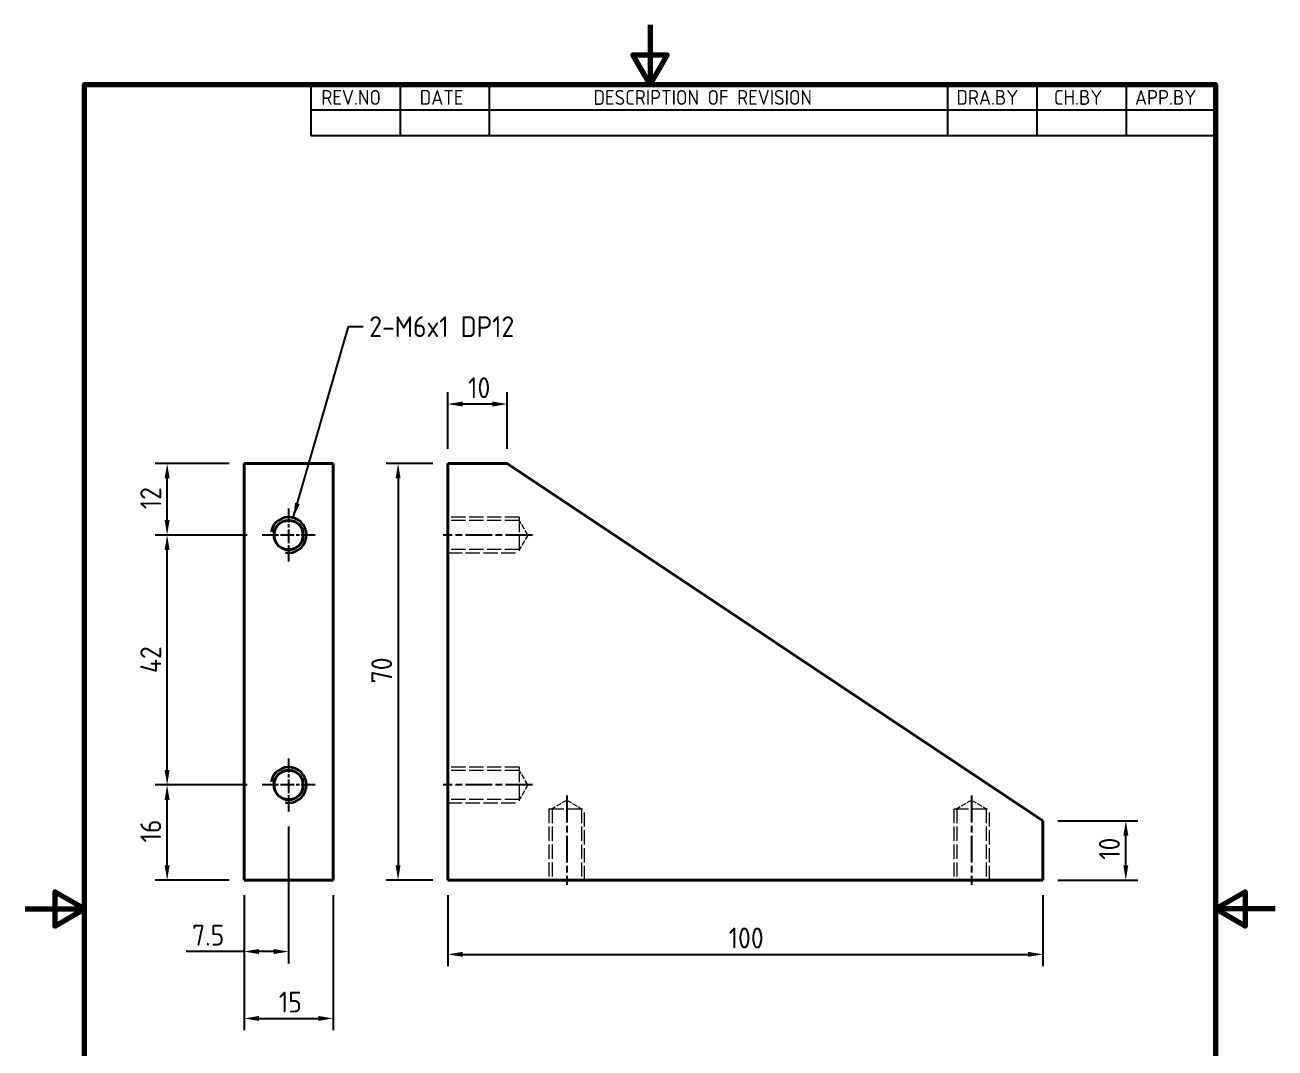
# Model space of a CAD drawing. Header units: millimetres. Extents: x 0 to 210, y 0 to 297.
# Drawn here: x 0 to 210, y 125.1 to 297 of the extents above; entities that cross this region are included whole.
import ezdxf

# ---------------------------------------------------------------- set-up
doc = ezdxf.new("R2010")
doc.units = ezdxf.units.MM
doc.linetypes.add('CHAIN', pattern=[0.35429999999999995, 0.2362, -0.0295, 0.0591, -0.0295])
doc.linetypes.add('DASHED', pattern=[0.2067, 0.1654, -0.0413])
doc.layers.get('0').update_dxf_attribs({"color": 3, "lineweight": 25})
for name, color, linetype, lineweight in [('가려진 것(ISO)', 2, 'DASHED', 18), ('가시적인 것(ISO)', 3, 'Continuous', 40), ('가시적인 좁은 것(ISO)', 3, 'Continuous', 35), ('경계(ISO)', 7, 'Continuous', 70), ('기호(ISO)', 5, 'Continuous', 25), ('중심 표식(ISO)', 1, 'Continuous', 25), ('중심선(ISO)', 1, 'Continuous', 25), ('치수(ISO)', 7, 'Continuous', 25)]:
    doc.layers.add(name, color=color, linetype=linetype, lineweight=lineweight)
doc.styles.add('ISO Proportiona M2B', font='isocp.shx')
doc.styles.add('치수 텍스트_PSTEK_POSCO', font='isocp.shx')
doc.dimstyles.new('치수_PSTEK_POSCO', dxfattribs={"dimtxt": 3.5, "dimasz": 2.5, "dimexe": 2, "dimexo": 2.5, "dimgap": 1, "dimtad": 1, "dimrnd": 1e-08, "dimdsep": 46, "dimtxsty": '치수 텍스트_PSTEK_POSCO', "dimcen": 0.09, "dimdle": 10, "dimclrd": 7, "dimclre": 7, "dimclrt": 2, "dimadec": 1, "dimazin": 2, "dimtfac": 1, "dimtmove": 0, "dimatfit": 3, "dimfxl": 0, "dimtolj": 1, "dimlwd": -1, "dimlwe": -1, "dimarcsym": 0})
doc.dimstyles.new('치수_PSTEK_POSCO$7', dxfattribs={"dimtxt": 3.5, "dimasz": 2.5, "dimexe": 2, "dimexo": 2.5, "dimgap": 1, "dimtad": 1, "dimrnd": 1e-08, "dimdsep": 46, "dimtxsty": '치수 텍스트_PSTEK_POSCO', "dimcen": 0.09, "dimdle": 10, "dimclrd": 7, "dimclre": 7, "dimclrt": 2, "dimadec": 1, "dimazin": 2, "dimtfac": 1, "dimtmove": 0, "dimatfit": 3, "dimfxl": 0, "dimtolj": 1, "dimlwd": -1, "dimlwe": -1, "dimarcsym": 0})

# ---------------------------------------------------------------- blocks, each defined once
blk = doc.blocks.new('경계 Default Border')
at = {"layer": '경계(ISO)', "flags": 128}
for points in [[(105, 297.0000076293945), (105, 287.0000076293945), (102.1132469177246, 292.0000076293945), (107.8867530822754, 292.0000076293945), (105, 287.0000076293945)], [(10, 10), (10, 287.0000076293945), (200, 287.0000076293945), (200, 10), (10, 10)], [(0, 148.5000038146973), (10, 148.5000038146973), (5, 151.3867473602295), (5, 145.6132507324219), (10, 148.5000038146973)], [(210, 148.5000038146973), (200, 148.5000038146973), (205, 151.3867473602295), (205, 145.6132507324219), (200, 148.5000038146973)]]:
    blk.add_lwpolyline(points, dxfattribs=at)
blk = doc.blocks.new('리비전 내역')
at = {"layer": '기호(ISO)'}
for p, q in [((48.00000000000001, 287.0000076293945), (200, 287.0000076293945)), ((48.00000000000001, 287.0000076293945), (48.00000000000001, 282.7200076293945)), ((63.00000000000001, 287.0000076293945), (63.00000000000001, 282.7200076293945)), ((78, 287.0000076293945), (78, 282.7200076293945)), ((155, 287.0000076293945), (155, 282.7200076293945)), ((170, 287.0000076293945), (170, 282.7200076293945)), ((185, 287.0000076293945), (185, 282.7200076293945)), ((200, 287.0000076293945), (200, 282.7200076293945)), ((48.00000000000001, 282.7200076293945), (200, 282.7200076293945)), ((48.00000000000001, 282.7200076293945), (48.00000000000001, 278.4400076293945)), ((63.00000000000001, 282.7200076293945), (63.00000000000001, 278.4400076293945)), ((78, 282.7200076293945), (78, 278.4400076293945)), ((155, 282.7200076293945), (155, 278.4400076293945)), ((170, 282.7200076293945), (170, 278.4400076293945)), ((185, 282.7200076293945), (185, 278.4400076293945)), ((200, 282.7200076293945), (200, 278.4400076293945)), ((48.00000000000001, 278.4400076293945), (200, 278.4400076293945))]:
    blk.add_line(p, q, dxfattribs=at)
at = {"layer": '기호(ISO)', "color": 2, "char_height": 2.5, "attachment_point": 7, "style": 'ISO Proportiona M2B'}
for s, insert in [('REV.NO', (49.7871163682308, 283.5831900503393)), ('DATE', (66.31423177283666, 283.5831900503393)), ('DESCRIPTION OF REVISION', (95.50702043336295, 283.5831900503393)), ('DRA.BY', (156.4757339553203, 283.5831900503393)), ('CH.BY', (172.8642915086116, 283.5831900503393)), ('APP.BY', (186.4777339604403, 283.5831900503393))]:
    blk.add_mtext(s, dxfattribs=dict(at, insert=insert))
blk = doc.blocks.new('*D22')
at = {"layer": 'Defpoints', "color": 0, "transparency": 16777216}
for p in [(23.87703356341667, 223.316297048365), (36.79368957728123, 223.316297048365), (39.83518957728123, 211.316297048365)]:
    blk.add_point(p, dxfattribs=at)
at = {"layer": '치수(ISO)', "color": 7, "transparency": 16777216}
for p, q in [((34.29368957728123, 223.316297048365), (21.87703356341667, 223.316297048365)), ((23.87703356341666, 213.816297048365), (23.87703356341667, 220.816297048365)), ((37.33518957728123, 211.316297048365), (21.87703356341666, 211.316297048365))]:
    blk.add_line(p, q, dxfattribs=at)
for points in [[(23.46036689675, 220.816297048365), (24.29370023008333, 220.816297048365), (23.87703356341667, 223.316297048365)], [(23.46036689675, 213.816297048365), (24.29370023008333, 213.816297048365), (23.87703356341666, 211.316297048365)]]:
    blk.add_solid(points, dxfattribs=at)
at = {"layer": '치수(ISO)', "color": 2, "transparency": 16777216, "insert": (21.12668907522766, 215.6461937019083), "char_height": 3.5, "attachment_point": 4, "rotation": 90, "style": '치수 텍스트_PSTEK_POSCO'}
blk.add_mtext('\\A1;12', dxfattribs=at)
blk = doc.blocks.new('*D23')
at = {"layer": 'Defpoints', "color": 0, "transparency": 16777216}
for p in [(23.87703356341667, 211.316297048365), (39.83518957728123, 211.316297048365), (39.83518957728123, 169.3162970483649)]:
    blk.add_point(p, dxfattribs=at)
at = {"layer": '치수(ISO)', "color": 7, "transparency": 16777216}
for p, q in [((37.33518957728123, 211.316297048365), (21.87703356341667, 211.316297048365)), ((23.87703356341666, 171.8162970483649), (23.87703356341667, 208.816297048365)), ((37.33518957728123, 169.3162970483649), (21.87703356341666, 169.3162970483649))]:
    blk.add_line(p, q, dxfattribs=at)
for points in [[(23.46036689675, 208.816297048365), (24.29370023008333, 208.816297048365), (23.87703356341667, 211.316297048365)], [(23.46036689674999, 171.8162970483649), (24.29370023008333, 171.8162970483649), (23.87703356341666, 169.3162970483649)]]:
    blk.add_solid(points, dxfattribs=at)
at = {"layer": '치수(ISO)', "color": 2, "transparency": 16777216, "insert": (21.12668907522766, 188.1211937019083), "char_height": 3.5, "attachment_point": 4, "rotation": 90, "style": '치수 텍스트_PSTEK_POSCO'}
blk.add_mtext('\\A1;42', dxfattribs=at)
blk = doc.blocks.new('*D24')
at = {"layer": 'Defpoints', "color": 0, "transparency": 16777216}
for p in [(23.87703356341666, 169.3162970483649), (39.83518957728123, 169.3162970483649), (36.79368957728123, 153.316297048365)]:
    blk.add_point(p, dxfattribs=at)
at = {"layer": '치수(ISO)', "color": 7, "transparency": 16777216}
for p, q in [((37.33518957728123, 169.3162970483649), (21.87703356341666, 169.3162970483649)), ((23.87703356341666, 155.816297048365), (23.87703356341666, 166.8162970483649)), ((34.29368957728123, 153.316297048365), (21.87703356341666, 153.316297048365))]:
    blk.add_line(p, q, dxfattribs=at)
for points in [[(23.46036689674999, 166.8162970483649), (24.29370023008332, 166.8162970483649), (23.87703356341666, 169.3162970483649)], [(23.46036689674999, 155.816297048365), (24.29370023008332, 155.816297048365), (23.87703356341666, 153.316297048365)]]:
    blk.add_solid(points, dxfattribs=at)
at = {"layer": '치수(ISO)', "color": 2, "transparency": 16777216, "insert": (21.12703356341663, 159.6544860247429), "char_height": 3.5, "attachment_point": 4, "rotation": 90, "style": '치수 텍스트_PSTEK_POSCO'}
blk.add_mtext('\\A1;16', dxfattribs=at)
blk = doc.blocks.new('*D28')
at = {"layer": 'Defpoints', "color": 0, "transparency": 16777216}
for p in [(44.29368957728123, 164.8577970483649), (36.79368957728123, 153.316297048365), (44.29368957728123, 141.3297108528717)]:
    blk.add_point(p, dxfattribs=at)
at = {"layer": '치수(ISO)', "color": 7, "transparency": 16777216}
for p, q in [((44.29368957728123, 162.3577970483649), (44.29368957728123, 139.3297108528717)), ((36.79368957728123, 150.816297048365), (36.79368957728123, 139.3297108528717)), ((36.79368957728123, 141.3297108528717), (27.06470706658499, 141.3297108528717)), ((41.79368957728123, 141.3297108528717), (39.29368957728123, 141.3297108528717))]:
    blk.add_line(p, q, dxfattribs=at)
for points in [[(39.29368957728123, 141.7463775195384), (39.29368957728123, 140.9130441862051), (36.79368957728123, 141.3297108528717)], [(41.79368957728123, 141.7463775195384), (41.79368957728123, 140.9130441862051), (44.29368957728123, 141.3297108528717)]]:
    blk.add_solid(points, dxfattribs=at)
at = {"layer": '치수(ISO)', "color": 2, "transparency": 16777216, "insert": (28.064707066585, 144.0797108528717), "char_height": 3.5, "attachment_point": 4, "style": '치수 텍스트_PSTEK_POSCO'}
blk.add_mtext('\\A1;7.5', dxfattribs=at)
blk = doc.blocks.new('*D29')
at = {"layer": 'Defpoints', "color": 0, "transparency": 16777216}
for p in [(36.79368957728123, 153.316297048365), (51.79368957728123, 153.316297048365), (51.79368957728123, 130.1005739917869)]:
    blk.add_point(p, dxfattribs=at)
at = {"layer": '치수(ISO)', "color": 7, "transparency": 16777216}
for p, q in [((36.79368957728123, 150.816297048365), (36.79368957728123, 128.1005739917869)), ((51.79368957728123, 150.816297048365), (51.79368957728123, 128.1005739917869)), ((39.29368957728123, 130.1005739917869), (49.29368957728123, 130.1005739917869))]:
    blk.add_line(p, q, dxfattribs=at)
for points in [[(39.29368957728123, 130.5172406584536), (39.29368957728123, 129.6839073251203), (36.79368957728123, 130.1005739917869)], [(49.29368957728123, 130.5172406584536), (49.29368957728123, 129.6839073251203), (51.79368957728123, 130.1005739917869)]]:
    blk.add_solid(points, dxfattribs=at)
at = {"layer": '치수(ISO)', "color": 2, "transparency": 16777216, "insert": (42.64620220386593, 132.8505739917869), "char_height": 3.5, "attachment_point": 4, "style": '치수 텍스트_PSTEK_POSCO'}
blk.add_mtext('\\A1;15', dxfattribs=at)
blk = doc.blocks.new('*D30')
at = {"layer": 'Defpoints', "color": 0, "transparency": 16777216}
for p in [(71.0167426860256, 223.316297048365), (62.67974952794662, 153.316297048365), (71.0167426860256, 153.316297048365)]:
    blk.add_point(p, dxfattribs=at)
at = {"layer": '치수(ISO)', "color": 7, "transparency": 16777216}
for p, q in [((68.5167426860256, 223.316297048365), (60.67974952794663, 223.316297048365)), ((62.67974952794663, 220.816297048365), (62.67974952794662, 155.816297048365)), ((68.5167426860256, 153.316297048365), (60.67974952794662, 153.316297048365))]:
    blk.add_line(p, q, dxfattribs=at)
for points in [[(62.26308286127997, 220.816297048365), (63.0964161946133, 220.816297048365), (62.67974952794663, 223.316297048365)], [(62.26308286127995, 155.816297048365), (63.09641619461328, 155.816297048365), (62.67974952794662, 153.316297048365)]]:
    blk.add_solid(points, dxfattribs=at)
at = {"layer": '치수(ISO)', "color": 2, "transparency": 16777216, "insert": (59.9297495279466, 186.3899190956091), "char_height": 3.5, "attachment_point": 4, "rotation": 90, "style": '치수 텍스트_PSTEK_POSCO'}
blk.add_mtext('\\A1;70', dxfattribs=at)
blk = doc.blocks.new('*D33')
at = {"layer": 'Defpoints', "color": 0, "transparency": 16777216}
for p in [(71.0167426860256, 153.316297048365), (171.0167426860256, 153.316297048365), (171.0167426860256, 140.864077444568)]:
    blk.add_point(p, dxfattribs=at)
at = {"layer": '치수(ISO)', "color": 7, "transparency": 16777216}
for p, q in [((71.0167426860256, 150.816297048365), (71.0167426860256, 138.864077444568)), ((171.0167426860256, 150.816297048365), (171.0167426860256, 138.864077444568)), ((73.5167426860256, 140.864077444568), (168.5167426860256, 140.864077444568))]:
    blk.add_line(p, q, dxfattribs=at)
for points in [[(73.5167426860256, 141.2807441112347), (73.5167426860256, 140.4474107779014), (71.0167426860256, 140.864077444568)], [(168.5167426860256, 141.2807441112347), (168.5167426860256, 140.4474107779014), (171.0167426860256, 140.864077444568)]]:
    blk.add_solid(points, dxfattribs=at)
at = {"layer": '치수(ISO)', "color": 2, "transparency": 16777216, "insert": (118.2153647332697, 143.614077444568), "char_height": 3.5, "attachment_point": 4, "style": '치수 텍스트_PSTEK_POSCO'}
blk.add_mtext('\\A1;100', dxfattribs=at)
blk = doc.blocks.new('*D34')
at = {"layer": 'Defpoints', "color": 0, "transparency": 16777216}
for p in [(71.0167426860256, 233.316297048365), (71.0167426860256, 223.316297048365), (81.0167426860256, 223.316297048365)]:
    blk.add_point(p, dxfattribs=at)
at = {"layer": '치수(ISO)', "color": 7, "transparency": 16777216}
for p, q in [((71.0167426860256, 225.816297048365), (71.0167426860256, 235.316297048365)), ((81.0167426860256, 225.816297048365), (81.0167426860256, 235.316297048365)), ((78.5167426860256, 233.316297048365), (73.5167426860256, 233.316297048365))]:
    blk.add_line(p, q, dxfattribs=at)
for points in [[(73.5167426860256, 233.7329637150316), (73.5167426860256, 232.8996303816983), (71.0167426860256, 233.316297048365)], [(78.5167426860256, 233.7329637150316), (78.5167426860256, 232.8996303816983), (81.0167426860256, 233.316297048365)]]:
    blk.add_solid(points, dxfattribs=at)
at = {"layer": '치수(ISO)', "color": 2, "transparency": 16777216, "insert": (74.44036473326969, 236.066297048365), "char_height": 3.5, "attachment_point": 4, "style": '치수 텍스트_PSTEK_POSCO'}
blk.add_mtext('\\A1;10', dxfattribs=at)
blk = doc.blocks.new('*D35')
at = {"layer": 'Defpoints', "color": 0, "transparency": 16777216}
for p in [(171.0167426860256, 163.316297048365), (184.936644797361, 163.316297048365), (171.0167426860256, 153.316297048365)]:
    blk.add_point(p, dxfattribs=at)
at = {"layer": '치수(ISO)', "color": 7, "transparency": 16777216}
for p, q in [((173.5167426860256, 163.316297048365), (186.936644797361, 163.316297048365)), ((184.936644797361, 155.816297048365), (184.936644797361, 160.816297048365)), ((173.5167426860256, 153.316297048365), (186.936644797361, 153.316297048365))]:
    blk.add_line(p, q, dxfattribs=at)
for points in [[(184.5199781306944, 160.816297048365), (185.3533114640277, 160.816297048365), (184.936644797361, 163.316297048365)], [(184.5199781306944, 155.816297048365), (185.3533114640277, 155.816297048365), (184.936644797361, 153.316297048365)]]:
    blk.add_solid(points, dxfattribs=at)
at = {"layer": '치수(ISO)', "color": 2, "transparency": 16777216, "insert": (182.186644797361, 156.7399190956091), "char_height": 3.5, "attachment_point": 4, "rotation": 90, "style": '치수 텍스트_PSTEK_POSCO'}
blk.add_mtext('\\A1;10', dxfattribs=at)

msp = doc.modelspace()

# ---------------------------------------------------------------- linework, layer by layer
at = {"layer": '가려진 것(ISO)', "ltscale": 14.5137882232666}
for p, q in [((83.01674268602561, 214.316297048365), (71.0167426860256, 214.316297048365)), ((83.01674268602561, 213.774797048365), (71.0167426860256, 213.774797048365)), ((83.01674268602561, 208.8577970483649), (71.0167426860256, 208.8577970483649)), ((71.0167426860256, 208.316297048365), (83.01674268602561, 208.316297048365)), ((83.01674268602561, 172.3162970483649), (71.0167426860256, 172.3162970483649)), ((83.01674268602561, 171.7747970483649), (71.0167426860256, 171.7747970483649)), ((83.01674268602561, 166.8577970483649), (71.0167426860256, 166.8577970483649)), ((71.0167426860256, 166.316297048365), (83.01674268602561, 166.316297048365)), ((88.0167426860256, 165.3162970483649), (88.0167426860256, 153.316297048365)), ((88.55824268602561, 165.3162970483649), (88.55824268602561, 153.316297048365)), ((93.47524268602558, 165.3162970483649), (93.47524268602558, 153.316297048365)), ((94.0167426860256, 153.316297048365), (94.0167426860256, 165.3162970483649)), ((156.0167426860256, 165.3162970483649), (156.0167426860256, 153.316297048365)), ((156.5582426860256, 165.3162970483649), (156.5582426860256, 153.316297048365)), ((161.4752426860256, 165.3162970483649), (161.4752426860256, 153.316297048365)), ((162.0167426860256, 153.316297048365), (162.0167426860256, 165.3162970483649))]:
    msp.add_line(p, q, dxfattribs=at)
at = {"layer": '가려진 것(ISO)', "ltscale": 15.19880294799805}
for p, q in [((83.01674268602561, 214.316297048365), (83.01674268602561, 208.316297048365)), ((83.01674268602561, 172.316297048365), (83.01674268602561, 166.316297048365)), ((88.01674268602561, 165.3162970483649), (94.0167426860256, 165.3162970483649)), ((156.0167426860256, 165.3162970483649), (162.0167426860256, 165.3162970483649))]:
    msp.add_line(p, q, dxfattribs=at)
at = {"layer": '가려진 것(ISO)', "ltscale": 5.462890148162842}
for p, q in [((84.49395851790486, 211.316297048365), (83.01674268602561, 213.774797048365)), ((84.49395851790486, 211.316297048365), (83.01674268602561, 208.8577970483649)), ((84.49395851790486, 169.316297048365), (83.01674268602561, 171.7747970483649)), ((84.49395851790486, 169.316297048365), (83.01674268602561, 166.8577970483649)), ((91.0167426860256, 166.7935128802442), (88.55824268602561, 165.3162970483649)), ((91.0167426860256, 166.7935128802442), (93.47524268602558, 165.3162970483649)), ((159.0167426860256, 166.7935128802442), (156.5582426860256, 165.3162970483649)), ((159.0167426860256, 166.7935128802442), (161.4752426860256, 165.3162970483649))]:
    msp.add_line(p, q, dxfattribs=at)
at = {"layer": '가시적인 것(ISO)'}
for p, q in [((36.79368957728123, 153.316297048365), (36.79368957728123, 223.316297048365)), ((51.79368957728123, 223.316297048365), (36.79368957728123, 223.316297048365)), ((51.79368957728123, 223.316297048365), (51.79368957728123, 153.316297048365)), ((81.0167426860256, 223.316297048365), (71.0167426860256, 223.316297048365)), ((71.0167426860256, 223.316297048365), (71.0167426860256, 153.316297048365)), ((171.0167426860256, 163.316297048365), (81.0167426860256, 223.316297048365)), ((171.0167426860256, 153.316297048365), (171.0167426860256, 163.316297048365)), ((36.79368957728123, 153.316297048365), (51.79368957728123, 153.316297048365)), ((71.0167426860256, 153.316297048365), (171.0167426860256, 153.316297048365))]:
    msp.add_line(p, q, dxfattribs=at)
for centre in [(44.29368957728123, 211.316297048365), (44.29368957728123, 169.316297048365)]:
    msp.add_circle(centre, 2.4585, dxfattribs=at)
at = {"layer": '가시적인 좁은 것(ISO)'}
for centre, radius, start in [((44.29368957728122, 211.316297048365), 2.999999999999996, 260.0000000000022), ((44.29368957728123, 169.316297048365), 2.999999999999989, 260.0000000000018)]:
    msp.add_arc(centre, radius, start, 169.9999999999512, dxfattribs=at)
at = {"layer": '중심 표식(ISO)', "linetype": 'CHAIN', "ltscale": 9.908536911010742}
for p, q in [((44.29368957728123, 215.7747970483649), (44.29368957728123, 206.8577970483649)), ((48.75218957728123, 211.316297048365), (39.83518957728123, 211.316297048365)), ((44.29368957728123, 173.7747970483649), (44.29368957728123, 164.8577970483649)), ((48.75218957728123, 169.3162970483649), (39.83518957728123, 169.3162970483649))]:
    msp.add_line(p, q, dxfattribs=at)
at = {"layer": '중심선(ISO)', "linetype": 'CHAIN', "ltscale": 19.05165100097656}
for p, q in [((85.24395851790486, 211.316297048365), (70.2667426860256, 211.316297048365)), ((85.24395851790486, 169.3162970483649), (70.2667426860256, 169.3162970483649)), ((91.0167426860256, 167.5435128802442), (91.0167426860256, 152.566297048365)), ((159.0167426860256, 167.5435128802442), (159.0167426860256, 152.566297048365))]:
    msp.add_line(p, q, dxfattribs=at)

# ---------------------------------------------------------------- block references
msp.add_blockref('경계 Default Border', (0, 0))
at = {"layer": '기호(ISO)'}
msp.add_blockref('리비전 내역', (0, 0), dxfattribs=at)

# ---------------------------------------------------------------- texts
at = {"layer": '기호(ISO)', "color": 2, "insert": (57.83072271007995, 246.3214842628196), "char_height": 3.499999940395355, "width": 29.07632222175597, "attachment_point": 4, "line_spacing_factor": 0.612500011920929, "style": '치수 텍스트_PSTEK_POSCO'}
msp.add_mtext('{2-M6x1 DP12}', dxfattribs=at)

# ---------------------------------------------------------------- dimensions: what is measured, and where the dimension line sits
at = {"layer": '치수(ISO)', "color": 7}
for base, p1, p2, angle, picture, middle in [((71.0167426860256, 233.316297048365), (81.0167426860256, 223.316297048365), (71.0167426860256, 223.316297048365), 180, '*D34', (76.0167426860256, 233.316297048365)), ((23.87703356341667, 223.316297048365), (39.83518957728123, 211.316297048365), (36.79368957728123, 223.316297048365), 90, '*D22', (23.87703356341663, 217.326297048365)), ((62.67974952794662, 153.316297048365), (71.0167426860256, 223.316297048365), (71.0167426860256, 153.316297048365), 90, '*D30', (62.6797495279466, 188.316297048365)), ((23.87703356341667, 211.316297048365), (39.83518957728123, 169.3162970483649), (39.83518957728123, 211.316297048365), 90, '*D23', (23.87703356341663, 190.3262970483649)), ((23.87703356341666, 169.3162970483649), (36.79368957728123, 153.316297048365), (39.83518957728123, 169.3162970483649), 90, '*D24', (23.87703356341663, 161.3162970483649)), ((184.936644797361, 163.316297048365), (171.0167426860256, 153.316297048365), (171.0167426860256, 163.316297048365), 90, '*D35', (184.936644797361, 158.316297048365)), ((51.79368957728123, 130.1005739917869), (36.79368957728123, 153.316297048365), (51.79368957728123, 153.316297048365), 180, '*D29', (44.29368957728123, 130.1005739917869)), ((171.0167426860256, 140.864077444568), (71.0167426860256, 153.316297048365), (171.0167426860256, 153.316297048365), 180, '*D33', (121.0167426860256, 140.864077444568))]:
    dim = msp.add_linear_dim(base=base, p1=p1, p2=p2, angle=angle, dimstyle='치수_PSTEK_POSCO', override={"dimdec": 2, "dimtp": 0, "dimtm": -0, "dimtdec": 2, "dimtofl": 0, "dimatfit": 1}, dxfattribs=at)
    dim.commit()
    dim.dimension.update_dxf_attribs({"geometry": picture, "text_midpoint": middle, "dimtype": 160})
dim = msp.add_linear_dim(base=(44.29368957728123, 141.3297108528717), p1=(36.79368957728123, 153.316297048365), p2=(44.29368957728123, 164.8577970483649), dimstyle='치수_PSTEK_POSCO', override={"dimdec": 2, "dimtp": 0, "dimtm": -0, "dimtdec": 2, "dimtofl": 0, "dimatfit": 2}, dxfattribs=at)
dim.commit()
dim.dimension.update_dxf_attribs({"geometry": '*D28', "text_midpoint": (30.58719444000029, 141.3297108528717), "dimtype": 160})

# ---------------------------------------------------------------- leaders
at = {"layer": '기호(ISO)', "color": 7, "annotation_type": 0, "has_hookline": 1, "hookline_direction": 0, "text_width": 25.14908421738293}
msp.add_leader([(45.0701467125895, 214.214074527232), (54.33072271007995, 246.3214842628196), (56.83072271007995, 246.3214842628196)], dimstyle='치수_PSTEK_POSCO$7', override={"dimtad": 0}, dxfattribs=at)

doc.saveas('drawing.dxf')
